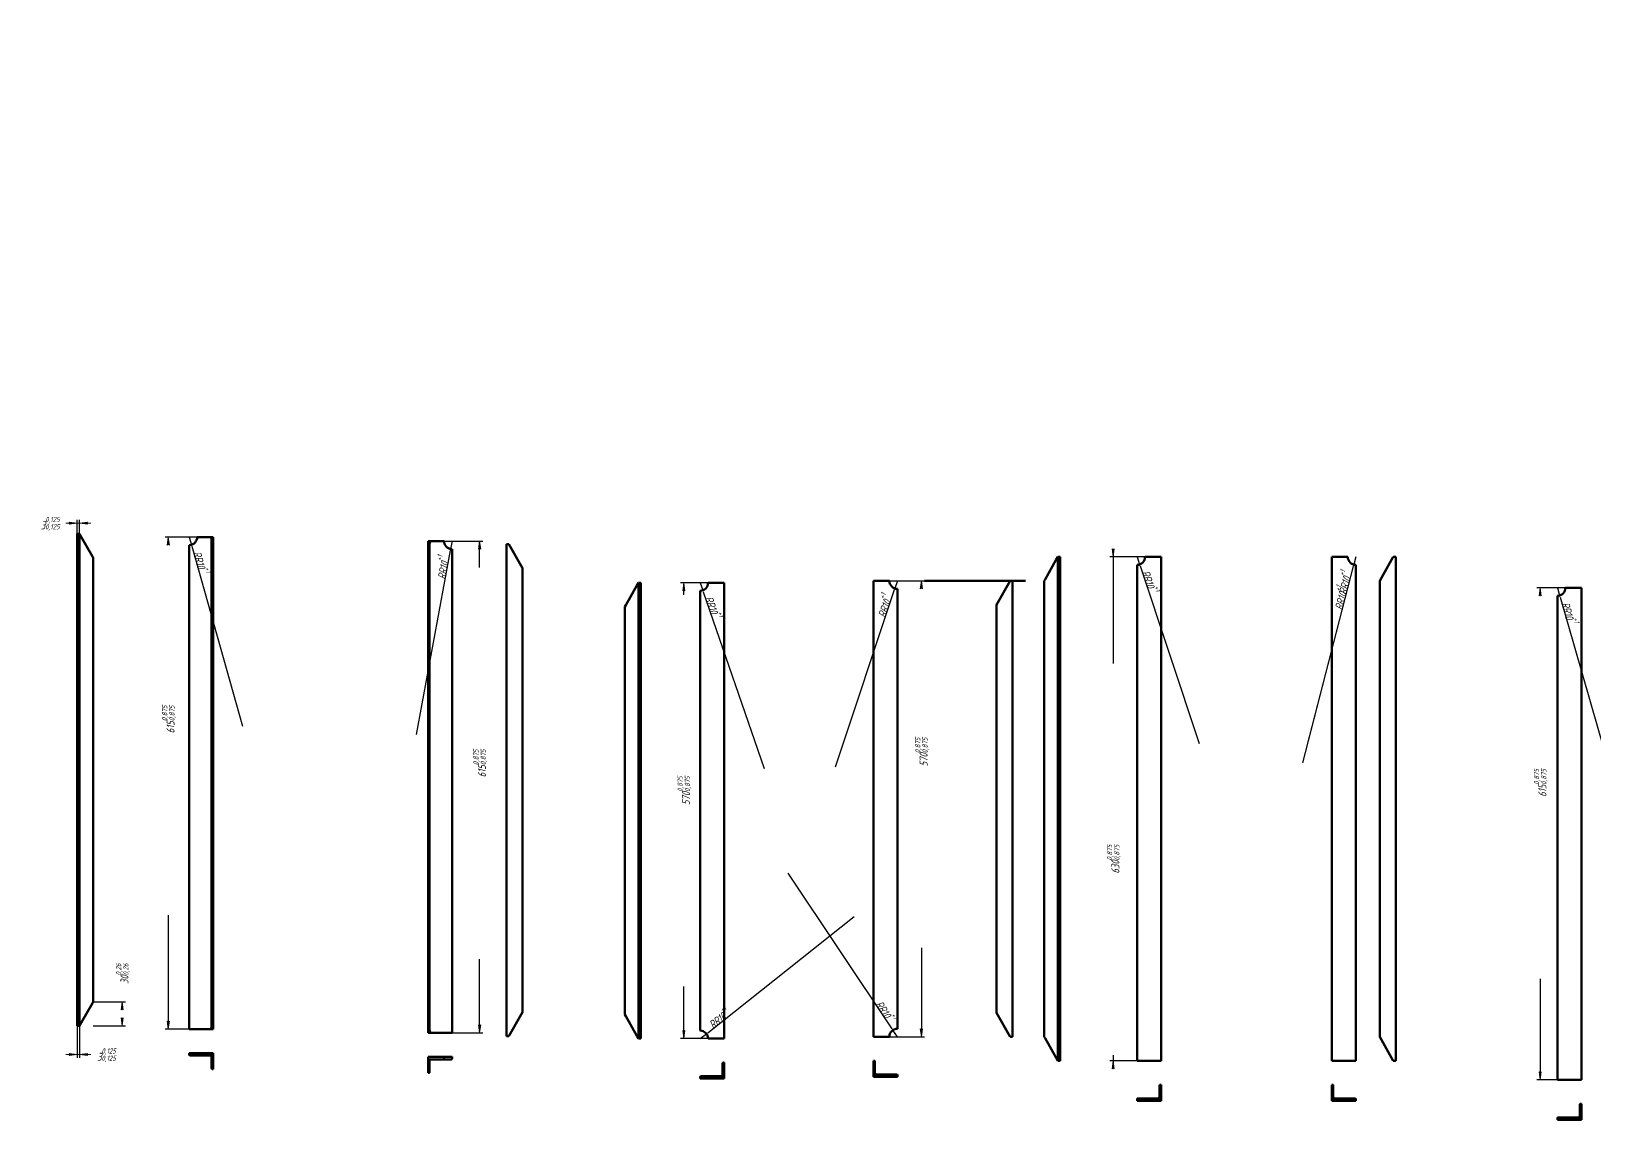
# Model space of a CAD drawing. Header units: millimetres. Extents: x -47 to 3413, y -383 to 297.
# Drawn here: x -47 to 930, y -383 to 297 of the extents above; entities that cross this region are included whole.
import ezdxf

# ---------------------------------------------------------------- set-up
doc = ezdxf.new("R2010")
doc.units = ezdxf.units.MM
doc.linetypes.add('K5LT_BASIC', pattern=[0])
doc.linetypes.add('K5LT_THIN', pattern=[0])
doc.layers.add('Системный слой', color=7, linetype='Continuous')
doc.layers.add('Системный слой (1)', color=7, linetype='Continuous', true_color=0x909090)
doc.styles.add('KDIMTEXTSTYLE', font='GOST_AU.SHX', dxfattribs={"width": 0.96, "oblique": 15, "height": 5})
doc.dimstyles.new('KDIMSTYLE (0.50)', dxfattribs={"dimtxt": 5, "dimasz": 1, "dimexe": 2, "dimexo": 0, "dimgap": 1, "dimtad": 1, "dimlfac": 2, "dimtxsty": 'KDIMTEXTSTYLE', "dimsah": 1, "dimcen": 0, "dimdle": 1, "dimadec": 0, "dimazin": 0, "dimtfac": 0.667, "dimtmove": 0, "dimatfit": 3, "dimfxl": 1, "dimtvp": 1, "dimtolj": 1, "dimtzin": 0, "dimarcsym": 0})

# ---------------------------------------------------------------- blocks, each defined once
blk = doc.blocks.new('KDIMARROW_01')
at = {"layer": 'Системный слой'}
blk.add_hatch(color=0, dxfattribs=at).paths.add_polyline_path([(0, 0), (-5, 0.66), (-4.5, 0), (-5, -0.66)])
at = {"layer": 'Системный слой', "color": 0, "linetype": 'K5LT_THIN', "lineweight": 18}
for p, q in [((-4.5, 0), (-5, 0.66)), ((-5, 0.66), (0, 0)), ((0, 0), (-5, -0.66)), ((-5, -0.66), (-4.5, 0))]:
    blk.add_line(p, q, dxfattribs=at)
at = {"layer": 'Системный слой (1)', "color": 0, "linetype": 'K5LT_THIN', "lineweight": 18}
blk.add_line((0, 0), (-1, 0), dxfattribs=at)
blk = doc.blocks.new('KDIMARROW_02')
at = {"layer": 'Системный слой'}
blk.add_hatch(color=0, dxfattribs=at).paths.add_polyline_path([(4.5, 0), (5, 0.66), (0, 0), (5, -0.66)])
at = {"layer": 'Системный слой', "color": 0, "linetype": 'K5LT_THIN', "lineweight": 18}
for p, q in [((5, 0.66), (0, 0)), ((0, 0), (5, -0.66)), ((0, 0), (7, 0)), ((4.5, 0), (5, 0.66)), ((5, -0.66), (4.5, 0))]:
    blk.add_line(p, q, dxfattribs=at)
at = {"layer": 'Системный слой (1)', "color": 0, "linetype": 'K5LT_THIN', "lineweight": 18}
blk.add_line((0, 0), (-1, 0), dxfattribs=at)

msp = doc.modelspace()

# ---------------------------------------------------------------- linework, layer by layer
at = {"layer": 'Системный слой (1)', "color": 5, "linetype": 'K5LT_BASIC', "lineweight": 60, "true_color": 0x0000ff}
for p, q in [((-16.3707, -17.1924), (-17.8707, -17.1924)), ((-17.8707, -17.1924), (-17.8707, -22.1924)), ((-16.3707, -17.1924), (-15.3707, -18.9571)), ((-16.3707, -22.1673), (-16.3707, -17.1924)), ((-15.3707, -18.9571), (-8.3707, -31.3101)), ((57.1293, -19.1924), (65.1293, -19.1924)), ((65.1293, -19.1924), (67.1293, -19.1924)), ((67.1293, -34.1924), (67.1293, -19.1924)), ((-17.8707, -324.6924), (-17.8707, -22.1924)), ((-16.8707, -22.1924), (-17.8707, -22.1924)), ((-16.3707, -324.6924), (-16.3707, -22.1673)), ((52.1293, -326.6924), (52.1293, -24.1924)), ((66.1293, -20.9571), (66.1293, -33.3101)), ((203.3702, -21.6799), (201.3702, -21.6799)), ((201.3702, -36.6799), (201.3702, -21.6799)), ((202.3702, -23.4446), (202.3702, -35.7975)), ((211.3702, -21.6799), (203.3702, -21.6799)), ((216.3702, -329.1799), (216.3702, -26.6799)), ((251.8702, -23.6799), (250.3702, -23.6799)), ((250.3702, -331.1799), (250.3702, -23.6799)), ((260.3702, -38.6799), (251.8702, -23.6799)), ((-8.3707, -31.3101), (-7.8707, -32.1924)), ((-7.8707, -309.6924), (-7.8707, -32.1924)), ((66.1293, -312.5748), (66.1293, -33.3101)), ((66.6293, -34.1924), (67.1293, -34.1924)), ((67.1293, -311.6924), (67.1293, -34.1924)), ((201.8702, -36.6799), (201.3702, -36.6799)), ((201.3702, -314.1799), (201.3702, -36.6799)), ((202.3702, -315.0622), (202.3702, -35.7975)), ((260.3702, -316.1799), (260.3702, -38.6799)), ((586.8739, -45.661), (593.8739, -33.308)), ((594.8739, -31.5433), (593.8739, -33.308)), ((596.3739, -31.5433), (594.8739, -31.5433)), ((594.8739, -31.5433), (594.8739, -36.5183)), ((594.8739, -346.5433), (594.8739, -36.5183)), ((595.3739, -36.5433), (596.3739, -36.5433)), ((596.3739, -36.5433), (596.3739, -31.5433)), ((596.3739, -346.5433), (596.3739, -36.5433)), ((644.3739, -346.5433), (644.3739, -36.5433)), ((649.3739, -31.5433), (659.3739, -31.5433)), ((659.3739, -346.5433), (659.3739, -31.5433)), ((765.9911, -346.5433), (765.9911, -31.5433)), ((775.9911, -31.5433), (765.9911, -31.5433)), ((780.9911, -346.5433), (780.9911, -36.5433)), ((804.4911, -31.5433), (795.9911, -46.5433)), ((805.9911, -31.5433), (804.4911, -31.5433)), ((805.9911, -346.5433), (805.9911, -31.5433)), ((332.8873, -47.7253), (331.8873, -49.49)), ((334.3873, -47.7253), (332.8873, -47.7253)), ((332.8873, -47.7253), (332.8873, -52.7002)), ((334.3873, -52.7253), (334.3873, -47.7253)), ((376.3873, -47.7253), (386.3873, -47.7253)), ((386.3873, -332.7253), (386.3873, -47.7253)), ((479.5957, -331.5433), (479.5957, -46.5433)), ((489.5957, -46.5433), (479.5957, -46.5433)), ((511.5957, -46.5433), (574.5957, -46.5433)), ((565.1421, -46.5433), (556.6421, -61.5433)), ((566.6421, -46.5433), (565.1421, -46.5433)), ((566.6421, -331.5433), (566.6421, -46.5433)), ((586.8739, -45.661), (586.3739, -46.5433)), ((586.3739, -331.5433), (586.3739, -46.5433)), ((795.9911, -331.5433), (795.9911, -46.5433)), ((324.8873, -61.843), (331.8873, -49.49)), ((332.8873, -327.7504), (332.8873, -52.7002)), ((333.3873, -52.7253), (334.3873, -52.7253)), ((334.3873, -327.7253), (334.3873, -52.7253)), ((371.3873, -327.7253), (371.3873, -52.7253)), ((494.5957, -326.5433), (494.5957, -51.5433)), ((907.0127, -358.4126), (907.0127, -55.9126)), ((912.0127, -50.9126), (922.0127, -50.9126)), ((922.0127, -358.4126), (922.0127, -50.9126)), ((324.8873, -61.843), (324.3873, -62.7253)), ((324.3873, -317.7253), (324.3873, -62.7253)), ((556.6421, -316.5433), (556.6421, -61.5433)), ((-15.3707, -322.9277), (-8.3707, -310.5748)), ((-8.3707, -310.5748), (-7.8707, -309.6924)), ((66.1293, -324.9277), (66.1293, -312.5748)), ((67.1293, -311.6924), (66.6293, -311.6924)), ((67.1293, -311.6924), (67.1293, -326.6924)), ((201.3702, -314.1799), (201.3702, -329.1799)), ((201.3702, -314.1799), (201.8702, -314.1799)), ((202.3702, -327.4152), (202.3702, -315.0622)), ((260.3702, -316.1799), (251.8702, -331.1799)), ((324.3873, -317.7253), (324.8873, -318.6077)), ((331.8873, -330.9606), (324.8873, -318.6077)), ((556.6421, -316.5433), (565.1421, -331.5433)), ((-17.8707, -324.6924), (-16.8707, -324.6924)), ((-16.8707, -324.6924), (-16.3707, -324.6924)), ((-16.3707, -324.6924), (-15.3707, -322.9277)), ((52.1293, -326.6924), (52.6293, -326.6924)), ((65.1293, -326.6924), (52.6293, -326.6924)), ((67.1293, -326.6924), (65.1293, -326.6924)), ((201.3702, -329.1799), (203.3702, -329.1799)), ((203.3702, -329.1799), (215.8702, -329.1799)), ((216.3702, -329.1799), (215.8702, -329.1799)), ((251.8702, -331.1799), (250.3702, -331.1799)), ((331.8873, -330.9606), (332.8873, -332.7253)), ((332.8873, -327.7504), (332.8873, -332.7253)), ((333.3873, -327.7253), (334.3873, -327.7253)), ((334.3873, -332.7253), (334.3873, -327.7253)), ((479.5957, -331.5433), (489.5957, -331.5433)), ((565.1421, -331.5433), (566.6421, -331.5433)), ((586.3739, -331.5433), (586.8739, -332.4257)), ((795.9911, -331.5433), (804.4911, -346.5433)), ((57.1293, -341.6924), (52.1293, -341.6924)), ((52.1293, -342.6924), (52.1293, -341.6924)), ((57.1293, -343.1924), (57.1293, -341.6924)), ((67.1293, -341.6924), (57.1293, -341.6924)), ((67.1293, -343.1924), (67.1293, -341.6924)), ((334.3873, -332.7253), (332.8873, -332.7253)), ((386.3873, -332.7253), (376.3873, -332.7253)), ((593.8739, -344.7786), (586.8739, -332.4257)), ((52.6293, -343.1924), (57.1293, -343.1924)), ((57.1293, -343.1924), (65.1293, -343.1924)), ((65.1293, -343.1924), (67.1293, -343.1924)), ((66.1293, -344.1924), (66.1293, -351.1924)), ((67.1293, -351.6924), (67.1293, -343.1924)), ((201.3702, -345.6799), (201.3702, -344.1799)), ((201.3702, -344.1799), (211.3702, -344.1799)), ((203.3702, -345.6799), (201.3702, -345.6799)), ((201.3702, -354.1799), (201.3702, -345.6799)), ((202.3702, -346.6799), (202.3702, -353.6799)), ((211.3702, -345.6799), (203.3702, -345.6799)), ((211.3702, -345.6799), (211.3702, -344.1799)), ((211.3702, -344.1799), (216.3702, -344.1799)), ((215.8702, -345.6799), (211.3702, -345.6799)), ((216.3702, -345.1799), (216.3702, -344.1799)), ((385.3873, -348.2253), (385.3873, -355.2253)), ((385.8873, -347.7253), (386.3873, -347.7253)), ((386.3873, -356.2253), (386.3873, -347.7253)), ((480.0957, -346.5433), (479.5957, -346.5433)), ((479.5957, -355.0433), (479.5957, -346.5433)), ((480.5957, -347.0433), (480.5957, -354.0433)), ((593.8739, -344.7786), (594.8739, -346.5433)), ((595.3739, -346.5433), (594.8739, -346.5433)), ((596.3739, -346.5433), (595.3739, -346.5433)), ((659.3739, -346.5433), (644.3739, -346.5433)), ((765.9911, -346.5433), (780.9911, -346.5433)), ((804.4911, -346.5433), (805.9911, -346.5433)), ((66.6293, -351.6924), (67.1293, -351.6924)), ((201.8702, -354.1799), (201.3702, -354.1799)), ((371.3873, -356.7253), (371.3873, -357.7253)), ((371.3873, -357.7253), (376.3873, -357.7253)), ((376.3873, -356.2253), (371.8873, -356.2253)), ((384.3873, -356.2253), (376.3873, -356.2253)), ((376.3873, -357.7253), (376.3873, -356.2253)), ((376.3873, -357.7253), (386.3873, -357.7253)), ((384.3873, -356.2253), (386.3873, -356.2253)), ((386.3873, -357.7253), (386.3873, -356.2253)), ((479.5957, -356.5433), (479.5957, -355.0433)), ((481.5957, -355.0433), (479.5957, -355.0433)), ((489.5957, -356.5433), (479.5957, -356.5433)), ((481.5957, -355.0433), (489.5957, -355.0433)), ((489.5957, -356.5433), (489.5957, -355.0433)), ((489.5957, -355.0433), (494.0957, -355.0433)), ((494.5957, -356.5433), (489.5957, -356.5433)), ((494.5957, -355.5433), (494.5957, -356.5433)), ((922.0127, -358.4126), (907.0127, -358.4126)), ((644.3739, -370.5433), (644.3739, -371.5433)), ((649.3739, -370.0433), (644.8739, -370.0433)), ((649.3739, -371.5433), (649.3739, -370.0433)), ((657.3739, -370.0433), (649.3739, -370.0433)), ((657.3739, -370.0433), (659.3739, -370.0433)), ((658.3739, -362.0433), (658.3739, -369.0433)), ((658.8739, -361.5433), (659.3739, -361.5433)), ((659.3739, -370.0433), (659.3739, -361.5433)), ((659.3739, -371.5433), (659.3739, -370.0433)), ((765.9911, -370.0433), (765.9911, -361.5433)), ((766.4911, -361.5433), (765.9911, -361.5433)), ((767.9911, -370.0433), (765.9911, -370.0433)), ((765.9911, -371.5433), (765.9911, -370.0433)), ((766.9911, -362.0433), (766.9911, -369.0433)), ((767.9911, -370.0433), (775.9911, -370.0433)), ((775.9911, -370.0433), (780.4911, -370.0433)), ((775.9911, -371.5433), (775.9911, -370.0433)), ((780.9911, -370.5433), (780.9911, -371.5433)), ((644.3739, -371.5433), (649.3739, -371.5433)), ((649.3739, -371.5433), (659.3739, -371.5433)), ((775.9911, -371.5433), (765.9911, -371.5433)), ((780.9911, -371.5433), (775.9911, -371.5433)), ((921.0127, -373.9126), (921.0127, -380.9126)), ((921.5127, -373.4126), (922.0127, -373.4126)), ((922.0127, -381.9126), (922.0127, -373.4126)), ((907.0127, -383.4126), (907.0127, -382.4126)), ((907.0127, -383.4126), (912.0127, -383.4126)), ((912.0127, -381.9126), (907.5127, -381.9126)), ((920.0127, -381.9126), (912.0127, -381.9126)), ((912.0127, -381.9126), (912.0127, -383.4126)), ((912.0127, -383.4126), (922.0127, -383.4126)), ((920.0127, -381.9126), (922.0127, -381.9126)), ((922.0127, -383.4126), (922.0127, -381.9126))]:
    msp.add_line(p, q, dxfattribs=at)
for centre, radius, start, end in [((52.1293, -19.1924), 5, 275.7391705, 0), ((52.1293, -19.1924), 5, 270, 275.7391705), ((216.3702, -21.6799), 5, 180, 264.2608295), ((216.3702, -21.6799), 5, 264.2608295, 270), ((644.3739, -31.5433), 5, 270, 0), ((780.9911, -31.5433), 5, 180, 270), ((371.3873, -47.7253), 5, 270, 0), ((494.5957, -46.5433), 5, 180, 270), ((907.0127, -50.9126), 5, 270, 0), ((371.3873, -332.7253), 5, 0, 90), ((494.5957, -331.5433), 5, 90, 180), ((52.6293, -342.6924), 0.5, 180, 270), ((65.1293, -344.1924), 1, 0, 90), ((66.6293, -351.1924), 0.5, 180, 270), ((203.3702, -346.6799), 1, 90, 180), ((215.8702, -345.1799), 0.5, 270, 0), ((385.8873, -348.2253), 0.5, 90, 180), ((480.0957, -347.0433), 0.5, 0, 90), ((201.8702, -353.6799), 0.5, 270, 0), ((371.8873, -356.7253), 0.5, 90, 180), ((384.3873, -355.2253), 1, 270, 0), ((481.5957, -354.0433), 1, 180, 270), ((494.0957, -355.5433), 0.5, 0, 90), ((644.8739, -370.5433), 0.5, 90, 180), ((657.3739, -369.0433), 1, 270, 0), ((658.8739, -362.0433), 0.5, 90, 180), ((766.4911, -362.0433), 0.5, 0, 90), ((767.9911, -369.0433), 1, 180, 270), ((780.4911, -370.5433), 0.5, 0, 90), ((920.0127, -380.9126), 1, 270, 0), ((921.5127, -373.9126), 0.5, 90, 180), ((907.5127, -382.4126), 0.5, 90, 180)]:
    msp.add_arc(centre, radius, start, end, dxfattribs=at)
for centre, major_axis, start_param, end_param in [((65.1293, -20.9571), (0, 1.7647), 4.71238898, 6.28318531), ((203.3702, -23.4446), (0, 1.7647), 0, 1.57079633), ((66.6293, -33.3101), (0, 0.8824), 1.57079633, 3.14159265), ((201.8702, -35.7975), (0, 0.8824), 3.14159265, 4.71238898), ((66.6293, -312.5748), (0, 0.8824), 0, 1.57079633), ((201.8702, -315.0622), (0, 0.8824), 4.71238898, 6.28318531), ((65.1293, -324.9277), (0, 1.7647), 3.14159265, 4.71238898), ((203.3702, -327.4152), (0, 1.7647), 1.57079633, 3.14159265)]:
    msp.add_ellipse(centre, major_axis=major_axis, ratio=0.56666667, start_param=start_param, end_param=end_param, dxfattribs=at)
for points, knots in [([(-16.8707, -22.1924), (-16.8369, -22.1924), (-16.7882, -22.1924), (-16.7253, -22.1924), (-16.6782, -22.1923), (-16.6275, -22.1921), (-16.5792, -22.1916), (-16.5302, -22.1907), (-16.4865, -22.1893), (-16.4534, -22.1875), (-16.4301, -22.1855), (-16.413, -22.1836), (-16.3941, -22.1805), (-16.3761, -22.1756), (-16.3707, -22.1705), (-16.3707, -22.1673)], [0, 0, 0, 0, 2.05191272, 2.97290977, 3.96868547, 5.10729609, 6.38839357, 7.45604781, 8.95599395, 10.24688093, 10.89318879, 11.75418992, 12.61313926, 14.0735, 16, 16, 16, 16]), ([(594.8739, -36.5183), (594.8739, -36.5231), (594.8835, -36.5287), (594.9119, -36.534), (594.9368, -36.5369), (594.9696, -36.5393), (595.0108, -36.541), (595.0584, -36.5422), (595.1099, -36.5428), (595.1801, -36.5432), (595.2685, -36.5433), (595.34, -36.5433), (595.3739, -36.5433)], [0, 0, 0, 0, 2.37838902, 3.30955053, 4.19594899, 5.20683802, 6.32976832, 7.38414944, 8.42411588, 9.46391175, 11.33528591, 13, 13, 13, 13]), ([(332.8873, -52.7002), (332.8873, -52.7051), (332.8969, -52.7107), (332.9253, -52.716), (332.9502, -52.7189), (332.983, -52.7213), (333.0242, -52.723), (333.0718, -52.7241), (333.1232, -52.7248), (333.1935, -52.7252), (333.2818, -52.7253), (333.3534, -52.7253), (333.3873, -52.7253)], [0, 0, 0, 0, 2.37838768, 3.3095488, 4.19594745, 5.20683706, 6.32976793, 7.38414944, 8.42411588, 9.46391175, 11.33528591, 13, 13, 13, 13]), ([(333.3873, -327.7253), (333.3534, -327.7253), (333.3047, -327.7253), (333.2418, -327.7253), (333.1947, -327.7254), (333.144, -327.7257), (333.0957, -327.7261), (333.0468, -327.727), (333.0031, -327.7284), (332.9699, -327.7302), (332.9466, -327.7322), (332.9295, -327.7341), (332.9106, -327.7372), (332.8926, -327.7421), (332.8873, -327.7472), (332.8873, -327.7504)], [0, 0, 0, 0, 2.05191272, 2.97290977, 3.96868547, 5.10729609, 6.38839357, 7.45604781, 8.95599395, 10.24688093, 10.89318879, 11.75418992, 12.61313926, 14.0735, 16, 16, 16, 16])]:
    msp.add_open_spline(points, degree=3, knots=knots, dxfattribs=at)

# ---------------------------------------------------------------- dimensions: what is measured, and where the dimension line sits
at = {"layer": 'Системный слой (1)', "color": 7}
for base, p1, p2, location in [((-17.8707, -10.4486), (-16.3707, -17.1924), (-17.8707, -17.1924), (-34.7054, -10.4486)), ((-17.8707, -342.6924), (-16.3707, -324.6924), (-17.8707, -324.6924), (0.4639, -342.6924))]:
    msp.add_linear_dim(base=base, p1=p1, p2=p2, location=location, dimstyle='KDIMSTYLE (0.50)', override={"dimexo": 0, "dimpost": '\\H5.0;\\W0.965;\\Q15;<>\\H0.65x;\\S0,125^0,125;\\H1.5x;', "dimblk1": 'KDIMARROW_02', "dimblk2": 'KDIMARROW_02', "dimse1": 0, "dimse2": 0, "dimclrt": 7, "dimtolj": 1}, dxfattribs=at).render()
for base, p1, p2, location, override in [((39.0778, -19.1924), (67.1293, -326.6924), (67.1293, -19.1924), (39.0778, -133.1924), {"dimexo": 0, "dimpost": '\\H5.0;\\W0.965;\\Q15;<>\\H0.65x;\\S0,875^0,875;\\H1.5x;', "dimblk1": 'KDIMARROW_01', "dimblk2": 'KDIMARROW_01', "dimse1": 0, "dimse2": 0, "dimclrt": 7, "dimtolj": 1}), ((233.6008, -21.6799), (201.3702, -329.1799), (201.3702, -21.6799), (233.6008, -160.6799), {"dimexo": 0, "dimpost": '\\H5.0;\\W0.965;\\Q15;<>\\H0.65x;\\S0,875^0,875;\\H1.5x;', "dimblk1": 'KDIMARROW_01', "dimblk2": 'KDIMARROW_01', "dimse1": 0, "dimse2": 0, "dimclrt": 7, "dimtolj": 1}), ((629.4365, -346.5433), (659.3739, -31.5433), (659.3739, -346.5433), (629.4365, -220.5433), {"dimexo": 0, "dimpost": '\\H5.0;\\W0.965;\\Q15;<>\\H0.65x;\\S0,875^0,875;\\H1.5x;', "dimblk1": 'KDIMARROW_01', "dimblk2": 'KDIMARROW_01', "dimse1": 0, "dimse2": 0, "dimclrt": 7, "dimtolj": 1}), ((361.155, -47.7253), (376.3873, -332.7253), (376.3873, -47.7253), (361.155, -177.7253), {"dimexo": 0, "dimpost": '\\H5.0;\\W0.965;\\Q15;<>\\H0.65x;\\S0,875^0,875;\\H1.5x;', "dimblk1": 'KDIMARROW_01', "dimblk2": 'KDIMARROW_01', "dimse1": 0, "dimse2": 0, "dimclrt": 7, "dimtolj": 1}), ((509.5957, -46.5433), (489.5957, -331.5433), (489.5957, -46.5433), (509.5957, -153.5433), {"dimexo": 0, "dimpost": '\\H5.0;\\W0.965;\\Q15;<>\\H0.65x;\\S0,875^0,875;\\H1.5x;', "dimblk1": 'KDIMARROW_01', "dimblk2": 'KDIMARROW_01', "dimse1": 0, "dimse2": 0, "dimclrt": 7, "dimtolj": 1}), ((896.2144, -50.9126), (922.0127, -358.4126), (922.0127, -50.9126), (896.2144, -172.9126), {"dimexo": 0, "dimpost": '\\H5.0;\\W0.965;\\Q15;<>\\H0.65x;\\S0,875^0,875;\\H1.5x;', "dimblk1": 'KDIMARROW_01', "dimblk2": 'KDIMARROW_01', "dimse1": 0, "dimse2": 0, "dimclrt": 7, "dimtolj": 1}), ((10.3036, -309.6924), (-7.8707, -324.6924), (-7.8707, -309.6924), (10.3036, -292.1751), {"dimexo": 0, "dimpost": '\\H5.0;\\W0.965;\\Q15;<>\\H0.65x;\\S0,26^0,26;\\H1.5x;', "dimblk1": 'KDIMARROW_01', "dimblk2": 'KDIMARROW_01', "dimse1": 0, "dimse2": 0, "dimclrt": 7, "dimtolj": 1})]:
    msp.add_linear_dim(base=base, p1=p1, p2=p2, angle=90, location=location, dimstyle='KDIMSTYLE (0.50)', override=override, dxfattribs=at).render()
for center, location in [((52.1293, -19.1924), (56.8072, -35.8295)), ((216.3702, -21.6799), (213.2148, -38.6716)), ((644.3739, -31.5433), (649.839, -47.9387)), ((780.9911, -31.5433), (774.1709, -57.9638)), ((780.9911, -31.5433), (776.6714, -48.277)), ((371.3873, -47.7253), (377.0008, -64.0705)), ((494.5957, -46.5433), (489.1306, -62.9387)), ((907.0127, -50.9126), (911.7882, -67.522)), ((371.3873, -332.7253), (384.9212, -321.9778)), ((494.5957, -331.5433), (485.0092, -317.1636))]:
    msp.add_radius_dim(center=center, radius=5, location=location, dimstyle='KDIMSTYLE (0.50)', override={"dimpost": '\\H5.0;\\W0.965;\\Q15;R<>\\H0.65x;\\S+1^;\\H1.5x;', "dimblk2": 'KDIMARROW_01', "dimclrt": 7, "dimtolj": 1}, dxfattribs=at).render()

doc.saveas('drawing.dxf')
